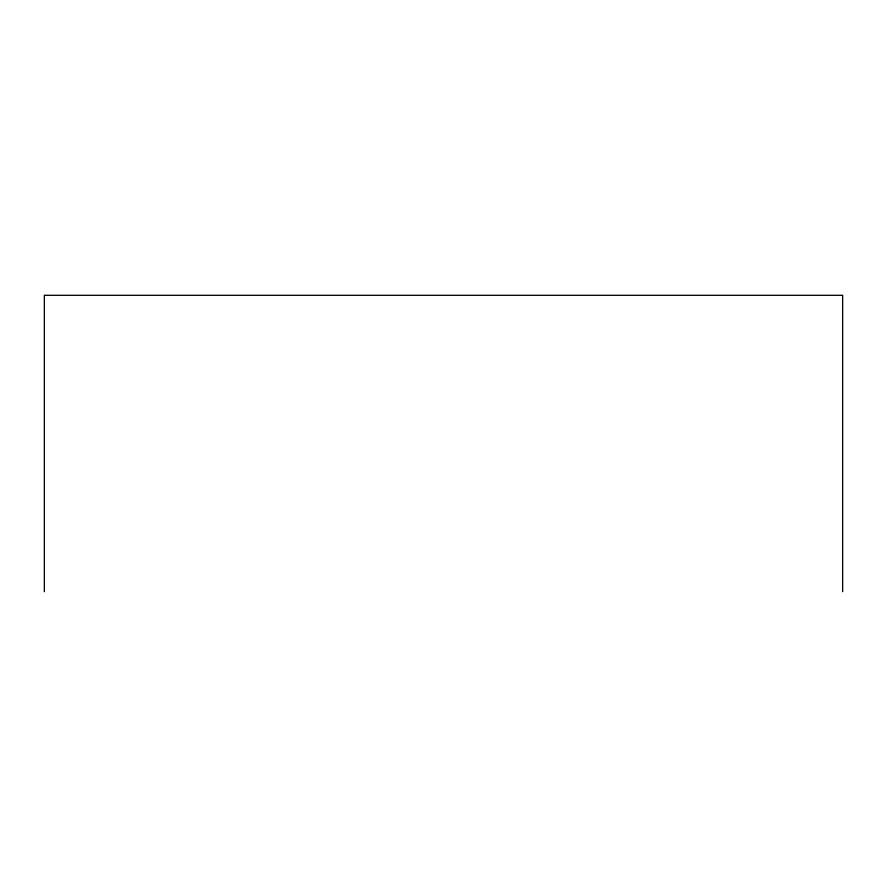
<?xml version="1.0" encoding="UTF-8"?>
<svg xmlns="http://www.w3.org/2000/svg" width="887" height="887" viewBox="0 0 887 887"><rect width="100%" height="100%" fill="white"/><g stroke="black" fill="none" stroke-linecap="round" stroke-linejoin="round"><path stroke-width="1.33" d="M842.65 591.696L842.65 295.304L44.35 295.304L44.35 591.696"/></g></svg>
